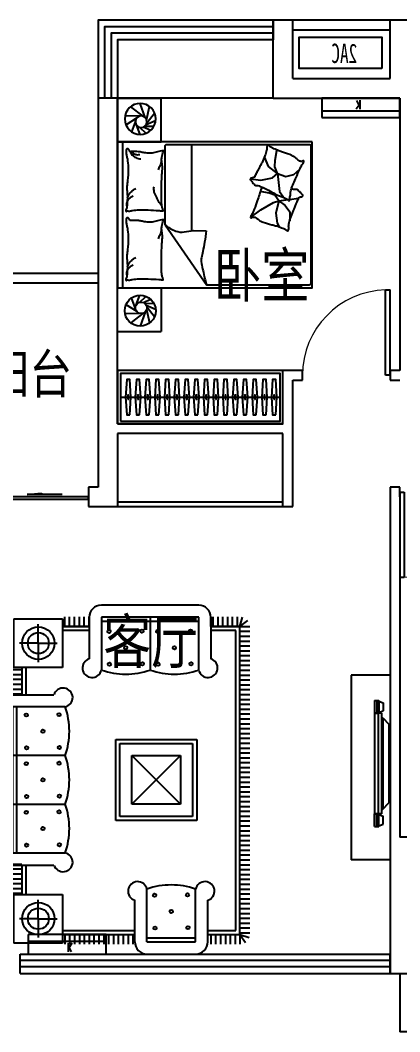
# Model space of a CAD drawing. Extents: x 952153 to 990953, y -827433 to -803533.
# Drawn here: x 980353 to 984253, y -813933 to -803533 of the extents above; entities that cross this region are included whole.
import ezdxf

# ---------------------------------------------------------------- set-up
doc = ezdxf.new("R2010")
doc.units = 0
doc.header["$LTSCALE"] = 1000
doc.header["$MEASUREMENT"] = 0
doc.linetypes.add('HIDDEN', pattern=[7.5, 5, -2.5])
doc.layers.get('0').update_dxf_attribs({"linetype": 'CONTINUOUS'})
for name, color, linetype in [('BATH', 8, 'CONTINUOUS'), ('Elec(电器)', 33, 'CONTINUOUS'), ('FUR', 8, 'CONTINUOUS'), ('FURN', 8, 'CONTINUOUS'), ('Furniture(家具)', 8, 'CONTINUOUS'), ('WALL', 2, 'CONTINUOUS'), ('WINDOW', 4, 'CONTINUOUS')]:
    doc.layers.add(name, color=color, linetype=linetype)
doc.layers.add('文字标注', color=121, linetype='CONTINUOUS', lineweight=0)
doc.styles.add('-黑体', font='simhei.ttf', dxfattribs={"width": 0.8})
doc.styles.add('_ZBHZ', font='simhei.ttf', dxfattribs={"width": 0.8})
doc.styles.add('DIM_FONT', font='ZBTXT.shx', dxfattribs={"width": 0.8})

# ---------------------------------------------------------------- blocks, each defined once
blk = doc.blocks.new('A$C6CA9292A')
at = {"layer": 'FURN'}
for p, q in [((2039, 3587), (1039, 3587)), ((141, 2946), (141, 3446)), ((141, 3446), (641, 3446)), ((641, 3446), (641, 2946)), ((663, 3368), (663, 3468)), ((713, 3368), (713, 3468)), ((763, 3368), (763, 3468)), ((813, 3368), (813, 3468)), ((863, 3368), (863, 3468)), ((913, 3368), (913, 3468)), ((914, 3462), (914, 3035)), ((2039, 3462), (1039, 3462)), ((1039, 3462), (1039, 2920)), ((1539, 3462), (1539, 2920)), ((2039, 2920), (2039, 3462)), ((2163, 3368), (2163, 3468)), ((2164, 3462), (2164, 3035)), ((2188, 3368), (2188, 3468)), ((2238, 3368), (2238, 3468)), ((2288, 3368), (2288, 3468)), ((2338, 3368), (2338, 3468)), ((2388, 3368), (2388, 3468)), ((2438, 3368), (2438, 3468)), ((2463, 3368), (2489, 3464)), ((391, 3196), (391, 3391)), ((641, 3368), (914, 3368)), ((914, 3368), (641, 3368)), ((2039, 3420), (1039, 3420)), ((2164, 3368), (2463, 3368)), ((2463, 3368), (2164, 3368)), ((2463, 3368), (2543, 3428)), ((2463, 200), (2463, 3368)), ((2463, 3368), (2563, 3368)), ((914, 3326), (641, 3326)), ((2422, 3326), (2164, 3326)), ((2422, 241), (2422, 3326)), ((2463, 3318), (2563, 3318)), ((2463, 3268), (2563, 3268)), ((391, 3196), (196, 3196)), ((391, 3196), (586, 3196)), ((391, 3196), (391, 3001)), ((2463, 3218), (2563, 3218)), ((2463, 3168), (2563, 3168)), ((2463, 3118), (2563, 3118)), ((2463, 3068), (2563, 3068)), ((2463, 3018), (2563, 3018)), ((221, 2946), (121, 2946)), ((221, 2921), (121, 2921)), ((641, 2946), (141, 2946)), ((221, 2946), (221, 2665)), ((263, 2946), (263, 2665)), ((2463, 2968), (2563, 2968)), ((2463, 2918), (2563, 2918)), ((221, 2871), (121, 2871)), ((221, 2821), (121, 2821)), ((2463, 2868), (2563, 2868)), ((2463, 2818), (2563, 2818)), ((221, 2771), (121, 2771)), ((221, 2721), (121, 2721)), ((2463, 2768), (2563, 2768)), ((2463, 2718), (2563, 2718)), ((221, 2671), (121, 2671)), ((125, 2665), (552, 2665)), ((2463, 2668), (2563, 2668)), ((2463, 2618), (2563, 2618)), ((0, 2540), (0, 1040)), ((667, 2540), (125, 2540)), ((125, 2540), (125, 1040)), ((167, 2540), (167, 1040)), ((2463, 2568), (2563, 2568)), ((2463, 2518), (2563, 2518)), ((2463, 2468), (2563, 2468)), ((2463, 2418), (2563, 2418)), ((2463, 2368), (2563, 2368)), ((2463, 2318), (2563, 2318)), ((1186, 2207), (2019, 2207)), ((1186, 1374), (1186, 2207)), ((2019, 2207), (2019, 1374)), ((2463, 2268), (2563, 2268)), ((2463, 2218), (2563, 2218)), ((1227, 2165), (1977, 2165)), ((1227, 1415), (1227, 2165)), ((1977, 2165), (1977, 1415)), ((2463, 2168), (2563, 2168)), ((2463, 2118), (2563, 2118)), ((667, 2040), (125, 2040)), ((1352, 2040), (1852, 2040)), ((1352, 1540), (1352, 2040)), ((1352, 2040), (1852, 1540)), ((1352, 1540), (1852, 2040)), ((1852, 2040), (1852, 1540)), ((2463, 2068), (2563, 2068)), ((2463, 2018), (2563, 2018)), ((2463, 1968), (2563, 1968)), ((2463, 1918), (2563, 1918)), ((2463, 1868), (2563, 1868)), ((2463, 1818), (2563, 1818)), ((2463, 1768), (2563, 1768)), ((2463, 1718), (2563, 1718)), ((2463, 1668), (2563, 1668)), ((2463, 1618), (2563, 1618)), ((2463, 1568), (2563, 1568)), ((125, 1540), (667, 1540)), ((1852, 1540), (1352, 1540)), ((2463, 1518), (2563, 1518)), ((2463, 1468), (2563, 1468)), ((2019, 1374), (1186, 1374)), ((1977, 1415), (1227, 1415)), ((2463, 1418), (2563, 1418)), ((2463, 1368), (2563, 1368)), ((2463, 1318), (2563, 1318)), ((2463, 1268), (2563, 1268)), ((2463, 1218), (2563, 1218)), ((2463, 1168), (2563, 1168)), ((125, 1040), (667, 1040)), ((2463, 1118), (2563, 1118)), ((2463, 1068), (2563, 1068)), ((2463, 1018), (2563, 1018)), ((2463, 968), (2563, 968)), ((221, 921), (121, 921)), ((221, 871), (121, 871)), ((125, 915), (552, 915)), ((221, 915), (221, 613)), ((263, 915), (263, 613)), ((2463, 918), (2563, 918)), ((2463, 868), (2563, 868)), ((221, 821), (121, 821)), ((221, 771), (121, 771)), ((2463, 818), (2563, 818)), ((2463, 768), (2563, 768)), ((221, 721), (121, 721)), ((221, 671), (121, 671)), ((1507, 125), (1507, 667)), ((2007, 125), (2007, 667)), ((2463, 718), (2563, 718)), ((2463, 668), (2563, 668)), ((221, 621), (121, 621)), ((141, 113), (141, 613)), ((141, 613), (641, 613)), ((391, 363), (391, 558)), ((641, 613), (641, 113)), ((1382, 125), (1382, 552)), ((2132, 125), (2132, 552)), ((2463, 618), (2563, 618)), ((2463, 568), (2563, 568)), ((2463, 518), (2563, 518)), ((2463, 468), (2563, 468)), ((2463, 418), (2563, 418)), ((391, 363), (196, 363)), ((391, 363), (391, 168)), ((391, 363), (586, 363)), ((2463, 368), (2563, 368)), ((2463, 318), (2563, 318)), ((641, 241), (1382, 241)), ((2132, 241), (2422, 241)), ((2463, 268), (2563, 268)), ((2463, 218), (2563, 218)), ((641, 113), (141, 113)), ((641, 200), (1382, 200)), ((663, 200), (663, 100)), ((713, 200), (713, 100)), ((763, 200), (763, 100)), ((813, 200), (813, 100)), ((863, 200), (863, 100)), ((913, 200), (913, 100)), ((963, 200), (963, 100)), ((1013, 200), (1013, 100)), ((1063, 200), (1063, 100)), ((1113, 200), (1113, 100)), ((1163, 200), (1163, 100)), ((1213, 200), (1213, 100)), ((1263, 200), (1263, 100)), ((1313, 200), (1313, 100)), ((1363, 200), (1363, 100)), ((1507, 167), (2007, 167)), ((1507, 125), (2007, 125)), ((2132, 200), (2463, 200)), ((2163, 200), (2163, 100)), ((2213, 200), (2213, 100)), ((2263, 200), (2263, 100)), ((2313, 200), (2313, 100)), ((2363, 200), (2363, 100)), ((2413, 200), (2413, 100)), ((2463, 200), (2519, 117)), ((2463, 200), (2558, 168)), ((2463, 200), (2463, 100)), ((1507, 0), (2007, 0))]:
    blk.add_line(p, q, dxfattribs=at)
for centre, radius in [((391, 3196), 167), ((1118, 3316), 16.7), ((1455, 3320), 16.7), ((1618, 3316), 16.7), ((1955, 3320), 16.7), ((391, 3196), 108), ((1289, 3149), 16.7), ((1789, 3149), 16.7), ((1122, 2979), 16.7), ((1460, 2983), 16.7), ((1622, 2979), 16.7), ((1960, 2983), 16.7), ((267, 2457), 16.7), ((604, 2461), 16.7), ((438, 2290), 16.7), ((271, 2119), 16.7), ((608, 2123), 16.7), ((604, 1961), 16.7), ((267, 1957), 16.7), ((438, 1790), 16.7), ((271, 1619), 16.7), ((608, 1623), 16.7), ((267, 1457), 16.7), ((604, 1461), 16.7), ((438, 1290), 16.7), ((271, 1119), 16.7), ((608, 1123), 16.7), ((1924, 608), 16.7), ((391, 363), 167), ((1586, 604), 16.7), ((391, 363), 108), ((1757, 438), 16.7), ((1590, 267), 16.7), ((1928, 271), 16.7)]:
    blk.add_circle(centre, radius, dxfattribs=at)
for centre, radius, start, end in [((1039, 3462), 125, 90, 180), ((2039, 3462), 125, 0, 90), ((943, 2941), 98.2, 107.205, 347.5934), ((2135, 2941), 98.2, 192.4066, 72.795), ((1289, 3627), 750, 250.5288, 289.4712), ((1789, 3627), 750, 250.5288, 289.4712), ((646, 2636), 98.2, 282.4066, 162.795), ((125, 2540), 125, 90, 180), ((-40, 2290), 750, 340.5288, 19.4712), ((-40, 1790), 750, 340.5288, 19.4712), ((-40, 1290), 750, 340.5288, 19.4712), ((125, 1040), 125, 180, 270), ((646, 944), 98.2, 197.205, 77.5934), ((1411, 646), 98.2, 12.4066, 252.795), ((2103, 646), 98.2, 287.205, 167.5934), ((1757, -40), 750, 70.5288, 109.4712), ((1507, 125), 125, 180, 270), ((2007, 125), 125, 270, 0)]:
    blk.add_arc(centre, radius, start, end, dxfattribs=at)
at = {"linetype": 'ByBlock', "style": 'DIM_FONT', "width": 0.8, "flags": 9}
for tag in ['XSIZE', 'YSIZE']:
    blk.add_attdef(tag, (2019, 1790), '', height=0.5, rotation=180, dxfattribs=at)
blk = doc.blocks.new('A$C67170A1A')
for p, q in [((0, 2200), (0, 300)), ((1, 2200), (400, 2200)), ((400, 2200), (400, 300)), ((116, 1933), (71, 1915)), ((71, 1915), (71, 1834)), ((161, 1940), (116, 1940)), ((116, 1940), (116, 1810)), ((137, 1940), (137, 1810)), ((161, 1940), (161, 1810)), ((116, 1817), (71, 1834)), ((86, 1810), (86, 775)), ((86, 1810), (161, 1810)), ((161, 1810), (116, 1810)), ((123, 1810), (123, 775)), ((161, 1810), (161, 775)), ((73, 1761), (11, 1697)), ((11, 1697), (11, 888)), ((73, 1761), (73, 823)), ((86, 1761), (73, 1761)), ((73, 823), (11, 888)), ((116, 768), (71, 750)), ((71, 669), (71, 750)), ((86, 823), (73, 823)), ((86, 775), (161, 775)), ((161, 775), (116, 775)), ((116, 645), (116, 775)), ((137, 645), (137, 775)), ((161, 645), (161, 775)), ((116, 652), (71, 669)), ((161, 645), (116, 645)), ((0, 300), (400, 300))]:
    blk.add_line(p, q)
blk = doc.blocks.new('*U45')
at = {"linetype": 'HIDDEN', "ltscale": 0.3}
blk.add_line((0, -117), (800, -117), dxfattribs=at)
for p, q in [((408, -137), (408, -227)), ((448, -138), (408, -196)), ((445, -226), (420, -178))]:
    blk.add_line(p, q)
blk.add_lwpolyline([(800, -50), (0, -50), (0, -250), (800, -250)], close=True, dxfattribs=at)
blk = doc.blocks.new('空调室外机1')
at = {"ltscale": 0.5}
blk.add_lwpolyline([(0, -320), (850, -320), (850, 0), (0, 0)], close=True, dxfattribs=at)
at = {"ltscale": 0.5, "style": '_ZBHZ', "width": 0.65}
blk.add_text('2AC', height=200, dxfattribs=at).set_placement((253, -265))
blk = doc.blocks.new('*U46')
blk.add_line((-970, -275), (670, -275))
for points in [[(-1000, 0), (700, 0), (700, -550), (-1000, -550)], [(-970, -30), (670, -30), (670, -520), (-970, -520)]]:
    blk.add_lwpolyline(points, close=True)
at = {"elevation": 0}
for points in [[(-874, -95), (-862, -275), (-874, -455), (-906, -455), (-918, -275), (-906, -95)], [(-774, -95), (-762, -275), (-774, -455), (-806, -455), (-818, -275), (-806, -95)], [(-674, -95), (-662, -275), (-674, -455), (-706, -455), (-718, -275), (-706, -95)], [(-574, -95), (-562, -275), (-574, -455), (-606, -455), (-618, -275), (-606, -95)], [(-474, -95), (-462, -275), (-474, -455), (-506, -455), (-518, -275), (-506, -95)], [(-374, -95), (-362, -275), (-374, -455), (-406, -455), (-418, -275), (-406, -95)], [(-274, -95), (-262, -275), (-274, -455), (-306, -455), (-318, -275), (-306, -95)], [(-174, -95), (-162, -275), (-174, -455), (-206, -455), (-218, -275), (-206, -95)], [(-74, -95), (-62, -275), (-74, -455), (-106, -455), (-118, -275), (-106, -95)], [(26, -95), (38, -275), (26, -455), (-6, -455), (-18, -275), (-6, -95)], [(126, -95), (138, -275), (126, -455), (94, -455), (82, -275), (94, -95)], [(226, -95), (238, -275), (226, -455), (194, -455), (182, -275), (194, -95)], [(326, -95), (338, -275), (326, -455), (294, -455), (282, -275), (294, -95)], [(426, -95), (438, -275), (426, -455), (394, -455), (382, -275), (394, -95)], [(526, -95), (538, -275), (526, -455), (494, -455), (482, -275), (494, -95)], [(626, -95), (638, -275), (626, -455), (594, -455), (582, -275), (594, -95)]]:
    blk.add_lwpolyline(points, close=True, dxfattribs=at)
at = {"ltscale": 15, "elevation": 0}
for points in [[(-894, -255), (-886, -255), (-886, -295), (-894, -295)], [(-794, -255), (-786, -255), (-786, -295), (-794, -295)], [(-694, -255), (-686, -255), (-686, -295), (-694, -295)], [(-594, -255), (-586, -255), (-586, -295), (-594, -295)], [(-494, -255), (-486, -255), (-486, -295), (-494, -295)], [(-394, -255), (-386, -255), (-386, -295), (-394, -295)], [(-294, -255), (-286, -255), (-286, -295), (-294, -295)], [(-194, -255), (-186, -255), (-186, -295), (-194, -295)], [(-94, -255), (-86, -255), (-86, -295), (-94, -295)], [(6, -255), (14, -255), (14, -295), (6, -295)], [(106, -255), (114, -255), (114, -295), (106, -295)], [(206, -255), (214, -255), (214, -295), (206, -295)], [(306, -255), (314, -255), (314, -295), (306, -295)], [(406, -255), (414, -255), (414, -295), (406, -295)], [(506, -255), (514, -255), (514, -295), (506, -295)], [(606, -255), (614, -255), (614, -295), (606, -295)]]:
    blk.add_lwpolyline(points, close=True, dxfattribs=at)
blk = doc.blocks.new('*U42')
at = {"linetype": 'HIDDEN', "ltscale": 0.3}
blk.add_line((0, -117), (800, -117), dxfattribs=at)
for p, q in [((408, -137), (408, -227)), ((448, -138), (408, -196)), ((445, -226), (420, -178))]:
    blk.add_line(p, q)
blk.add_lwpolyline([(800, -50), (0, -50), (0, -250), (800, -250)], close=True, dxfattribs=at)
blk = doc.blocks.new('M_C54TQD')
for p, q in [((0, -52), (1500, -52)), ((26, -509), (26, -1968)), ((853, -489), (46, -489)), ((853, -489), (1472, -916)), ((46, -761), (915, -761)), ((1472, -1968), (1472, -916)), ((381, -1368), (395, -1471)), ((778, -1368), (698, -1472)), ((161, -1514), (137, -1518)), ((255, -1552), (161, -1514)), ((324, -1645), (255, -1552)), ((395, -1471), (369, -1593)), ((528, -1559), (509, -1470)), ((548, -1617), (528, -1559)), ((698, -1472), (623, -1603)), ((90, -1638), (87, -1645)), ((188, -1621), (90, -1638)), ((257, -1618), (188, -1621)), ((324, -1645), (257, -1618)), ((369, -1593), (324, -1645)), ((324, -1645), (510, -1664)), ((324, -1645), (355, -1728)), ((510, -1664), (560, -1700)), ((605, -1658), (548, -1617)), ((605, -1658), (594, -1752)), ((623, -1603), (605, -1658)), ((605, -1658), (734, -1626)), ((605, -1658), (655, -1721)), ((734, -1626), (837, -1640)), ((837, -1640), (873, -1660)), ((355, -1728), (335, -1810)), ((560, -1700), (572, -1709)), ((592, -1767), (580, -1861)), ((655, -1721), (720, -1769)), ((335, -1810), (281, -1873)), ((720, -1769), (813, -1769)), ((46, -1988), (1452, -1988))]:
    blk.add_line(p, q)
blk.add_lwpolyline([(0, -2000), (0, 0), (1500, 0), (1500, -2000)], close=True)
for points in [[(101, -127, -0.263368), (73, -108, -0.494818), (82, -89, -0.049225), (100, -88, -0.036831), (124, -89, -0.031893), (161, -97, 0.035782), (195, -104, 0.032941), (285, -110, 0.026564), (396, -104, 0.017905), (434, -99, -0.033397), (454, -97, -0.03204), (491, -97, 0.018442), (555, -101, 0.010837), (620, -100, 0.014624), (668, -97, 0.111249), (691, -89, -0.153708), (708, -86, -0.076444), (715, -87, -0.215512), (717, -89, -0.585858), (714, -92, 0.363489), (709, -95, 0.191716), (709, -106, -0.129675), (711, -123, -0.01735), (708, -140, 0.019326), (706, -155, 0.018818), (699, -223, 0.021828), (698, -283, 0.006204), (700, -316, 0.001963), (706, -423, 0.028341), (710, -459, -0.117014), (709, -468, -0.36606), (708, -469, -0.03973), (694, -466, -0.048309), (681, -461, 0.062981), (670, -457, 0.04058), (647, -454, 0.014345), (580, -451, 0.005484), (454, -452, 0.007153), (358, -455, 0.008762), (316, -458, -0.008153), (270, -461, -0.06251), (213, -456, 0.078669), (167, -454, 0.047825), (145, -459, -0.034494), (114, -466, -0.023571), (89, -469, -0.510228), (88, -468), (95, -438), (116, -356, 0.073041), (118, -336, 0.023305), (112, -275, 0.018299), (108, -252, -0.01097), (101, -214, -0.042281), (98, -180, -0.027201), (101, -126)], [(575, -101, 0.027842), (551, -111, 0.048685), (539, -119, 0.023666), (511, -144, 0.031223), (492, -164, 0.046801), (486, -172, 0.023191), (478, -189)], [(657, -95, 0.088153), (622, -98, 0.088153), (591, -114, 0.077547), (569, -135, 0.077547), (555, -162)], [(810, -127, -0.263368), (782, -108, -0.494818), (791, -89, -0.049225), (809, -88, -0.036831), (833, -89, -0.031893), (871, -97, 0.035782), (905, -104, 0.032941), (994, -110, 0.026564), (1106, -104, 0.017905), (1143, -99, -0.033397), (1163, -97, -0.03204), (1200, -97, 0.018442), (1265, -101, 0.010837), (1329, -100, 0.014624), (1377, -97, 0.111249), (1400, -89, -0.153708), (1417, -86, -0.076444), (1424, -87, -0.215512), (1426, -89, -0.585858), (1423, -92, 0.363489), (1419, -95, 0.191716), (1419, -106, -0.129675), (1421, -123, -0.01735), (1418, -140, 0.019326), (1415, -155, 0.018818), (1408, -223, 0.021828), (1407, -283, 0.006204), (1409, -316, 0.001963), (1415, -423, 0.028341), (1419, -459, -0.117014), (1419, -468, -0.36606), (1417, -469, -0.03973), (1404, -466, -0.048309), (1390, -461, 0.062981), (1379, -457, 0.04058), (1356, -454, 0.014345), (1289, -451, 0.005484), (1164, -452, 0.007153), (1067, -455, 0.008762), (1025, -458, -0.008153), (979, -461, -0.06251), (922, -456, 0.078669), (877, -454, 0.047825), (854, -459, -0.034494), (823, -466, -0.023571), (798, -469, -0.510228), (797, -468), (805, -438), (825, -356, 0.073041), (827, -336, 0.023305), (821, -275, 0.018299), (817, -252, -0.01097), (810, -214, -0.042281), (807, -180, -0.027201), (810, -126)], [(1284, -101, 0.027842), (1260, -111, 0.048685), (1248, -119, 0.023666), (1220, -144, 0.031223), (1201, -164, 0.046801), (1196, -172, 0.023191), (1188, -189)], [(1366, -95, 0.088153), (1332, -98, 0.088153), (1300, -114, 0.077547), (1279, -135, 0.077547), (1265, -162)], [(99, -143, -0.05369), (114, -156, -0.070312), (122, -168, -0.015448), (125, -177, -0.013244), (129, -187, -0.082127), (132, -205, -0.064164), (129, -228)], [(101, -127, -0.077379), (136, -152, -0.077379), (161, -187, -0.047525), (171, -211, -0.047525), (176, -238)], [(191, -454, 0.009729), (219, -445, 0.009729), (246, -435, 0.007971), (267, -426, 0.007971), (289, -416)], [(661, -455, 0.016108), (622, -429, 0.024599), (595, -414, 0.009477), (546, -391, 0.015937), (516, -378, 0.072521), (500, -375, 0.033339), (463, -375)], [(901, -454, 0.009729), (928, -445, 0.009729), (955, -435, 0.007971), (977, -426, 0.007971), (998, -416)], [(853, -489, -0.085272), (917, -599, -0.124044), (926, -686), (912, -782), (914, -912)], [(914, -912, 0.007867), (1032, -894, 0.009508), (1128, -876, 0.006616), (1193, -862, -0.023828), (1212, -858, -0.080713), (1230, -859, -0.009591), (1383, -891, -0.013133), (1416, -899, -0.007859), (1472, -916)], [(464, -1480, 0.025626), (476, -1478, 0.0108), (605, -1436, 0.00456), (692, -1405, 0.01125), (727, -1391, 0.069394), (746, -1380, -0.079756), (763, -1371, -0.106399), (778, -1368, -0.328642), (782, -1372, -0.299547), (779, -1378, 0.189917), (774, -1387, 0.033518), (773, -1397, 0.075627), (773, -1402, 0.053489), (776, -1410, 0.017838), (788, -1432, 0.038394), (805, -1456, -0.059529), (816, -1472, -0.035943), (826, -1498, -0.011245), (852, -1585, -0.006203), (862, -1624, 0.010783), (868, -1647, 0.019485), (873, -1660, 0.005062), (892, -1710, 0.101392), (909, -1736, -0.223768), (914, -1749, -0.25558), (911, -1754, -0.081563), (895, -1759, -0.071805), (878, -1759, 0.069985), (861, -1759, 0.03546), (801, -1772, 0.029432), (732, -1797, 0.001554), (699, -1811, -0.00152), (665, -1826, -0.004735), (629, -1840, 0.00382), (586, -1859, 0.296001), (564, -1891, -0.649774), (542, -1900, -0.02319), (538, -1895, 0.0288), (534, -1892, 0.005727), (527, -1886, -0.004358), (519, -1878, -0.027528), (502, -1861, -0.046214), (493, -1850, -0.194121), (490, -1833, 0.133719), (489, -1809, 0.005779), (482, -1787, 0.008882)]]:
    blk.add_lwpolyline(points, format="xyb")
blk.add_lwpolyline([(58, -1583, 0.101392), (40, -1559, -0.223768), (34, -1546, -0.25558), (36, -1541, -0.081563), (52, -1535, -0.071805), (69, -1534, 0.069985), (86, -1532, 0.03546), (145, -1515, 0.029432), (211, -1485, 0.001554), (244, -1468, -0.00152), (276, -1451, -0.004735), (311, -1433, 0.00382), (353, -1412, 0.296001), (372, -1378, -0.649774), (393, -1367, -0.02319), (398, -1372, 0.0288), (402, -1375, 0.005727), (409, -1380, -0.004358), (418, -1387, -0.027528), (436, -1403, -0.046214), (445, -1414, -0.194121), (450, -1430, 0.133719), (453, -1454, 0.011505), (471, -1496, 0.008882), (497, -1550, 0.012426), (535, -1618, -0.033612), (547, -1644), (570, -1701), (588, -1744, 0.224341), (603, -1757, -0.722772), (603, -1766, -0.103513), (599, -1767, 0.053465), (592, -1767, 0.030109), (569, -1772, -0.031436), (547, -1776, -0.05324), (532, -1776, 0.05518), (517, -1777, 0.056271), (492, -1783, 0.0108), (366, -1835, 0.00456), (281, -1873, 0.01125), (247, -1889, 0.069394), (229, -1902, -0.079756), (213, -1912, -0.106399), (199, -1915, -0.328642), (195, -1912, -0.299547), (196, -1906, 0.189917), (201, -1896, 0.033518), (202, -1886, 0.075627), (201, -1882, 0.053489), (197, -1874, 0.017838), (184, -1853, 0.038394), (165, -1830, -0.059529), (153, -1815, -0.035943), (140, -1790, -0.011245), (108, -1705, -0.006203), (95, -1667, 0.010783), (87, -1645, 0.019485), (82, -1632, 0.005062)], format="xyb", close=True)
for centre, start, end in [((46, -509), 90, 180), ((46, -741), 180, 270), ((46, -1968), 180, 270), ((1452, -1968), 270, 360)]:
    blk.add_arc(centre, 20, start, end)
at = {"style": 'DIM_FONT', "width": 0.8, "flags": 9}
for tag in ['XSIZE', 'YSIZE']:
    blk.add_attdef(tag, (0, 0), '', height=0.5, dxfattribs=at)
blk = doc.blocks.new('A$C332848BE')
for p, q in [((450, 450), (0, 450)), ((0, 0), (0, 450)), ((450, 450), (450, 0)), ((152, 223), (121, 362)), ((167, 251), (218, 394)), ((188, 263), (315, 360)), ((155, 180), (60, 220)), ((150, 195), (70, 295)), ((223, 265), (372, 268)), ((256, 242), (363, 174)), ((267, 212), (305, 104)), ((168, 163), (78, 160)), ((184, 153), (110, 119)), ((223, 150), (158, 89)), ((257, 174), (221, 77)), ((450, 0), (0, 0))]:
    blk.add_line(p, q)
for centre, radius in [((217, 236), 159), ((208, 207), 59.4)]:
    blk.add_circle(centre, radius)
blk = doc.blocks.new('$TCHSYS$WIN2D')
for p, q in [((-0.5, 0.5), (0.5, 0.5)), ((-0.5, 0.5), (-0.5, -0.5)), ((0.5, 0.5), (0.5, -0.5)), ((0.5, 0.1667), (-0.5, 0.1667)), ((0.5, -0.1667), (-0.5, -0.1667)), ((-0.5, -0.5), (0.5, -0.5))]:
    blk.add_line(p, q)
blk = doc.blocks.new('$DorLib2D$00000131')
at = {"color": 0, "linetype": 'Continuous'}
for p, q in [((0.15, 0.125), (0.2319, 0.1973)), ((0.2319, 0.1973), (0.2319, 0.125)), ((-0.5, 0.125), (-0.5, 0)), ((0.0192, 0.125), (-0.5, 0.125)), ((0.0192, 0), (0.0192, 0.125)), ((0.35, 0.125), (0.15, 0.125)), ((-0.5, 0), (0.0192, 0)), ((-0.024, 0), (0.5, 0)), ((-0.024, -0.125), (-0.024, 0)), ((0.5, 0), (0.5, -0.125)), ((-0.35, -0.125), (-0.15, -0.125)), ((-0.2319, -0.1973), (-0.2319, -0.125)), ((-0.15, -0.125), (-0.2319, -0.1973)), ((0.5, -0.125), (-0.024, -0.125))]:
    blk.add_line(p, q, dxfattribs=at)
blk = doc.blocks.new('$DorLib2D$00000001')
for p, q in [((0.45, 0.975), (0.5, 0.975)), ((0.45, 0), (0.45, 0.975)), ((0.5, 0), (0.5, 0.975)), ((0.5, 0), (0.45, 0))]:
    blk.add_line(p, q)
at = {"lineweight": 13}
blk.add_arc((0.475, 0), 0.975, 91.4693, 180, dxfattribs=at)

msp = doc.modelspace()

# ---------------------------------------------------------------- linework, layer by layer
at = {"layer": 'Furniture(家具)'}
for p, q in [((981353, -808483, 0), (983053, -808483, 0)), ((981353, -808533, 0), (983053, -808533, 0))]:
    msp.add_line(p, q, dxfattribs=at)
at = {"layer": 'WALL'}
for p, q in [((983153, -803533), (982953, -803533)), ((982953, -803533), (982953, -803733)), ((983153, -804133), (983153, -803533)), ((984153, -804133), (984153, -803533)), ((985153, -803533), (984153, -803533)), ((982953, -804333), (982953, -803733)), ((983153, -804133), (984153, -804133)), ((981353, -804333), (981153, -804333)), ((981153, -804333), (981153, -807783)), ((981353, -807683), (981353, -804333)), ((982953, -804333), (984253, -804333)), ((984253, -804333), (984253, -805533)), ((984253, -805533), (984253, -807133)), ((983253, -807133), (983053, -807133)), ((983053, -807683), (983053, -807133)), ((983253, -807233), (983253, -807133)), ((984253, -807133), (984153, -807133)), ((984153, -807133), (984153, -807233)), ((983153, -807233), (983253, -807233)), ((983153, -807783), (983153, -807233)), ((984153, -807233), (984253, -807233)), ((983053, -807683), (981353, -807683)), ((981153, -807783), (981153, -808333)), ((983053, -807783), (981353, -807783)), ((981353, -807783), (981353, -808533)), ((983053, -808533), (983053, -807783)), ((983153, -808533), (983153, -807783)), ((981153, -808333), (981053, -808333)), ((981053, -808333), (981053, -808533)), ((984153, -808333), (984153, -812033)), ((984253, -808333), (984153, -808333)), ((984253, -808433), (984253, -808333)), ((984253, -808433), (984253, -811933)), ((981053, -808533), (981353, -808533)), ((983053, -808533), (983153, -808533)), ((984853, -811933), (984253, -811933)), ((984153, -812033), (984153, -813133)), ((984153, -813133), (984153, -813333)), ((984153, -813333), (984353, -813333))]:
    msp.add_line(p, q, dxfattribs=at)
at = {"layer": 'WINDOW'}
for p, q in [((982953, -803733), (982953, -803533)), ((984153, -803533, 0), (983153, -803533, 0)), ((984153, -803633, 0), (983153, -803633, 0)), ((981353, -804333), (981153, -804333)), ((982953, -804333, 0), (981353, -804333, 0)), ((978953, -806133, 0), (981153, -806133, 0)), ((978953, -806233, 0), (981153, -806233, 0)), ((984253, -813333, 0), (984253, -813933, 0)), ((987353, -813933, 0), (984253, -813933, 0))]:
    msp.add_line(p, q, dxfattribs=at)
for points in [[(982953, -803533), (981153, -803533), (981153, -804333)], [(982953, -803599), (981220, -803599), (981220, -804333)], [(982953, -803666), (981286, -803666), (981286, -804333)], [(982953, -803733), (981353, -803733), (981353, -804333)]]:
    msp.add_lwpolyline(points, dxfattribs=at)

# ---------------------------------------------------------------- block references
at = {"layer": 'BATH', "extrusion": (0, 0, -1), "zscale": -1}
msp.add_blockref('A$C332848BE', (-981803, -804783, 0), dxfattribs=at)
at = {"layer": 'BATH', "extrusion": (0, 0, -1), "zscale": -1, "rotation": 270}
msp.add_blockref('M_C54TQD', (-981353, -804783, 0), dxfattribs=at)
at = {"layer": 'BATH', "extrusion": (0, 0, -1), "xscale": -1, "zscale": -1, "rotation": 180}
msp.add_blockref('A$C332848BE', (-981803, -806283, 0), dxfattribs=at)
at = {"layer": 'Elec(电器)', "xscale": -1}
msp.add_blockref('空调室外机1', (984069, -803708, 0), dxfattribs=at)
at = {"layer": 'Elec(电器)', "rotation": 180}
msp.add_blockref('*U42', (984253, -804583, 0), dxfattribs=at)
at = {"layer": 'Elec(电器)'}
msp.add_blockref('*U45', (980436, -812883, 0), dxfattribs=at)
at = {"layer": 'FUR', "color": 252, "xscale": -1, "rotation": 1.52878843185e-05}
msp.add_blockref('A$C67170A1A', (984153, -812466, 0), dxfattribs=at)
at = {"layer": 'FURN'}
msp.add_blockref('A$C6CA9292A', (980148, -813133, 0), dxfattribs=at)
at = {"layer": 'Furniture(家具)', "xscale": -1, "rotation": 180}
msp.add_blockref('*U46', (982353, -807683, 0), dxfattribs=at)
at = {"layer": 'WINDOW'}
for name, p, xscale, yscale, zscale, rotation in [('$DorLib2D$00000001', (983703, -807183), -900, -900, -900, 180.0000000003168), ('$DorLib2D$00000001', (984703, -808383), 900, 900, 900, 180.0000000009516), ('$DorLib2D$00000131', (980153, -808433), -1800, -200, -1800, 1.94545e-11), ('$TCHSYS$WIN2D', (982253, -813233), -3800.000020309818, 200, -3800.000020309818, 180)]:
    msp.add_blockref(name, p, dxfattribs=dict(at, xscale=xscale, yscale=yscale, zscale=zscale, rotation=rotation))

# ---------------------------------------------------------------- texts
at = {"layer": '文字标注', "style": '-黑体', "width": 0.8}
for s, height, p in [('卧室', 450, (982340, -806379, 0)), ('生活阳台', 400, (979139, -807369, 0)), ('客厅', 450, (981207, -810145, 0))]:
    msp.add_text(s, height=height, dxfattribs=at).set_placement(p)

doc.saveas('drawing.dxf')
